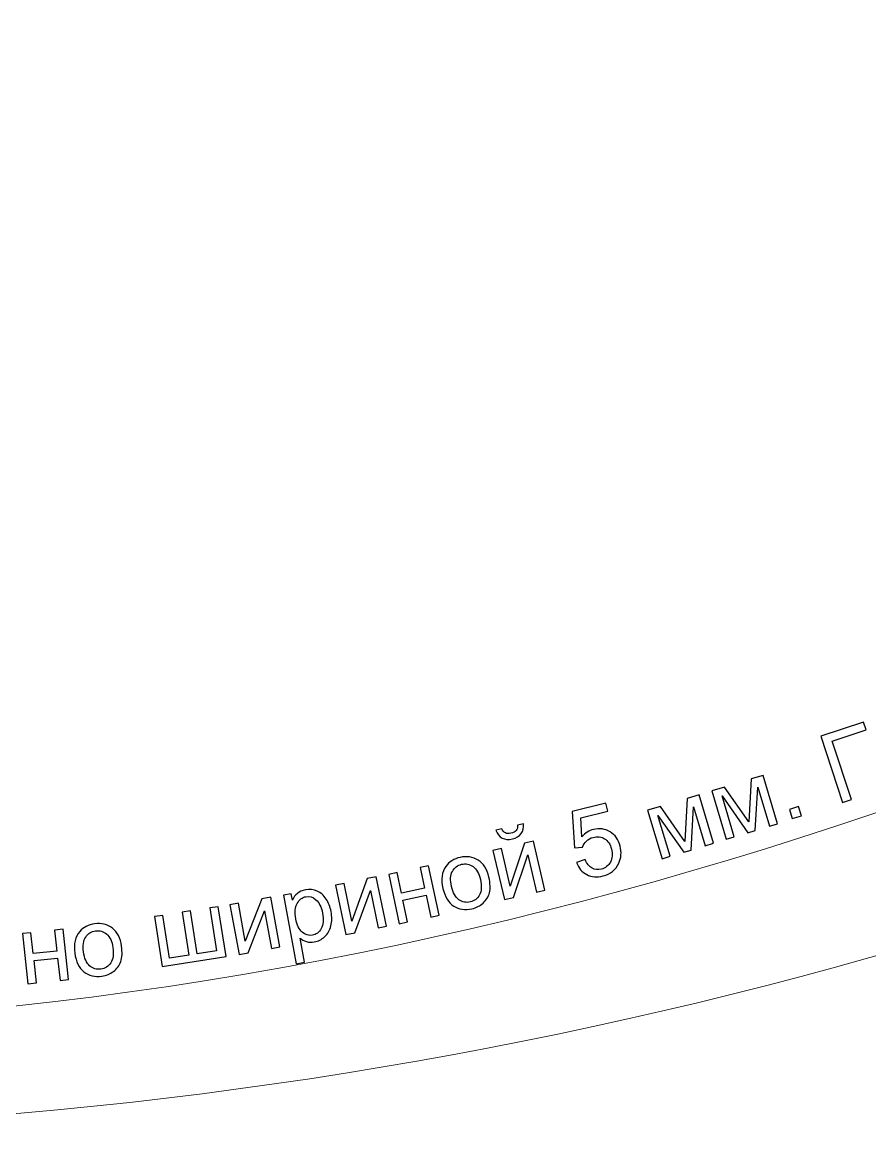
# Model space of a CAD drawing. Header units: millimetres. Extents: x -998 to 1016, y -1915 to 1914.
# Drawn here: x 229.8 to 303.4, y -1914.8 to -1818.5 of the extents above; entities that cross this region are included whole.
import ezdxf

# ---------------------------------------------------------------- set-up
doc = ezdxf.new("R2010")
doc.units = ezdxf.units.MM
doc.header["$MEASUREMENT"] = 0
doc.layers.add('layer 1', color=7, linetype='Continuous')

msp = doc.modelspace()

# ---------------------------------------------------------------- linework, layer by layer
at = {"layer": 'layer 1', "color": 2, "lineweight": 20}
msp.add_open_spline([(194.3957, -1114.8459), (124.2, -1114.8458), (58.2417, -1132.9496), (0.896, -1164.7091), (0.896, -1164.7091), (0.896, -1164.7091), (-12.0945, -1172.2086), (-12.0945, -1172.2086), (-12.0945, -1172.2086), (-125.2622, -1240.5539), (-201.8214, -1363.3757), (-205.4554, -1504.3458), (-205.4554, -1504.3458), (-205.4554, -1504.3458), (-170.9966, -1504.3458), (-170.9966, -1504.3458), (-170.9966, -1504.3458), (-170.9965, -1502.689), (-169.6534, -1501.3459), (-167.9964, -1501.3458), (-167.9964, -1501.3458), (-166.3398, -1501.3458), (-164.9752, -1502.6895), (-164.9966, -1504.3458), (-164.9966, -1504.3458), (-164.9966, -1504.3458), (-164.9967, -1504.3537), (-164.9967, -1504.3537), (-164.9967, -1504.3537), (-164.9967, -1504.3537), (-164.9967, -1525.3381), (-164.9967, -1525.3381), (-164.9967, -1525.3381), (-164.9967, -1525.3381), (-164.9966, -1525.3459), (-164.9966, -1525.3459), (-164.9966, -1525.3459), (-164.9752, -1527.0022), (-166.3398, -1528.3458), (-167.9966, -1528.3459), (-167.9966, -1528.3459), (-169.6534, -1528.3458), (-170.9965, -1527.0026), (-170.9965, -1525.3457), (-170.9965, -1525.3457), (-170.9965, -1525.3457), (-205.4554, -1525.3457), (-205.4554, -1525.3457), (-205.4554, -1525.3457), (-201.8212, -1666.315), (-125.2624, -1789.1349), (-12.0967, -1857.4819), (-12.0967, -1857.4819), (-12.0967, -1857.4819), (0.8935, -1864.9816), (0.8935, -1864.9816), (0.8935, -1864.9816), (58.2391, -1896.7429), (124.1991, -1914.8459), (194.3956, -1914.8459), (194.3956, -1914.8459), (263.5146, -1914.8459), (328.5246, -1897.2959), (385.2469, -1866.4366), (385.2469, -1866.4366), (385.2469, -1866.4366), (367.9563, -1836.489), (367.9563, -1836.489), (367.9563, -1836.489), (366.5217, -1837.3173), (364.6868, -1836.8255), (363.8584, -1835.3909), (363.8584, -1835.3909), (363.03, -1833.956), (363.5113, -1832.1024), (364.9564, -1831.2928), (364.9564, -1831.2928), (364.9564, -1831.2928), (364.9632, -1831.289), (364.9632, -1831.289), (364.9632, -1831.289), (364.9632, -1831.289), (383.1363, -1820.7968), (383.1363, -1820.7968), (383.1363, -1820.7968), (383.1363, -1820.7968), (383.143, -1820.7928), (383.143, -1820.7928), (383.143, -1820.7928), (384.5665, -1819.946), (386.4126, -1820.4561), (387.241, -1821.8909), (387.241, -1821.8909), (388.0694, -1823.3256), (387.5779, -1825.1605), (386.143, -1825.9889), (386.143, -1825.9889), (386.143, -1825.9889), (403.4201, -1855.9137), (403.4201, -1855.9137), (403.4201, -1855.9137), (515.9759, -1786.7795), (591.7027, -1663.5077), (594.3007, -1522.3458), (594.3007, -1522.3458), (594.3007, -1522.3458), (594.3007, -1507.3459), (594.3007, -1507.3459), (594.3007, -1507.3459), (591.7029, -1366.1862), (515.9772, -1242.9176), (403.4252, -1173.7812), (403.4252, -1173.7812), (403.4252, -1173.7812), (386.1526, -1203.6984), (386.1526, -1203.6984), (386.1526, -1203.6984), (387.5872, -1204.5268), (388.079, -1206.3617), (387.2506, -1207.7965), (387.2506, -1207.7965), (386.4221, -1209.2312), (384.5762, -1209.7413), (383.1525, -1208.8946), (383.1525, -1208.8946), (383.1525, -1208.8946), (383.1459, -1208.8906), (383.1459, -1208.8906), (383.1459, -1208.8906), (383.1459, -1208.8906), (364.9728, -1198.3983), (364.9728, -1198.3983), (364.9728, -1198.3983), (364.9728, -1198.3983), (364.9661, -1198.3945), (364.9661, -1198.3945), (364.9661, -1198.3945), (363.5207, -1197.5851), (363.0396, -1195.7313), (363.868, -1194.2965), (363.868, -1194.2965), (364.6963, -1192.8617), (366.531, -1192.37), (367.9659, -1193.1984), (367.9659, -1193.1984), (367.9659, -1193.1984), (385.2521, -1163.2578), (385.2521, -1163.2578), (385.2521, -1163.2578), (328.5313, -1132.3934), (263.5166, -1114.8459), (194.3957, -1114.8459)], degree=3, knots=[0, 0, 0, 0, 0.025641, 0.025641, 0.025641, 0.025641, 0.0512821, 0.0512821, 0.0512821, 0.0512821, 0.0769231, 0.0769231, 0.0769231, 0.0769231, 0.1025641, 0.1025641, 0.1025641, 0.1025641, 0.1282051, 0.1282051, 0.1282051, 0.1282051, 0.1538462, 0.1538462, 0.1538462, 0.1538462, 0.1794872, 0.1794872, 0.1794872, 0.1794872, 0.2051282, 0.2051282, 0.2051282, 0.2051282, 0.2307692, 0.2307692, 0.2307692, 0.2307692, 0.2564103, 0.2564103, 0.2564103, 0.2564103, 0.2820513, 0.2820513, 0.2820513, 0.2820513, 0.3076923, 0.3076923, 0.3076923, 0.3076923, 0.3333333, 0.3333333, 0.3333333, 0.3333333, 0.3589744, 0.3589744, 0.3589744, 0.3589744, 0.3846154, 0.3846154, 0.3846154, 0.3846154, 0.4102564, 0.4102564, 0.4102564, 0.4102564, 0.4358974, 0.4358974, 0.4358974, 0.4358974, 0.4615385, 0.4615385, 0.4615385, 0.4615385, 0.4871795, 0.4871795, 0.4871795, 0.4871795, 0.5128205, 0.5128205, 0.5128205, 0.5128205, 0.5384615, 0.5384615, 0.5384615, 0.5384615, 0.5641026, 0.5641026, 0.5641026, 0.5641026, 0.5897436, 0.5897436, 0.5897436, 0.5897436, 0.6153846, 0.6153846, 0.6153846, 0.6153846, 0.6410256, 0.6410256, 0.6410256, 0.6410256, 0.6666667, 0.6666667, 0.6666667, 0.6666667, 0.6923077, 0.6923077, 0.6923077, 0.6923077, 0.7179487, 0.7179487, 0.7179487, 0.7179487, 0.7435897, 0.7435897, 0.7435897, 0.7435897, 0.7692308, 0.7692308, 0.7692308, 0.7692308, 0.7948718, 0.7948718, 0.7948718, 0.7948718, 0.8205128, 0.8205128, 0.8205128, 0.8205128, 0.8461538, 0.8461538, 0.8461538, 0.8461538, 0.8717949, 0.8717949, 0.8717949, 0.8717949, 0.8974359, 0.8974359, 0.8974359, 0.8974359, 0.9230769, 0.9230769, 0.9230769, 0.9230769, 0.9487179, 0.9487179, 0.9487179, 0.9487179, 1, 1, 1, 1], dxfattribs=at)
at = {"layer": 'layer 1', "color": 250, "lineweight": 20}
msp.add_open_spline([(-196.2882, -1498.3028), (-196.2882, -1498.3028), (-196.1118, -1534.3457), (-196.1118, -1534.3457), (-196.1118, -1534.3457), (-189.6966, -1664.3935), (-119.0087, -1782.3638), (-7.5194, -1849.7323), (-7.5194, -1849.7323), (-7.5194, -1849.7323), (5.3237, -1857.1471), (5.3237, -1857.1471), (5.3237, -1857.1471), (63.3321, -1889.2601), (128.1011, -1905.8459), (194.3956, -1905.8459), (194.3956, -1905.8459), (269.9836, -1905.8459), (333.9758, -1880.035), (398.2295, -1843.2738)], degree=3, knots=[0, 0, 0, 0, 0.1666667, 0.1666667, 0.1666667, 0.1666667, 0.3333333, 0.3333333, 0.3333333, 0.3333333, 0.5, 0.5, 0.5, 0.5, 0.6666667, 0.6666667, 0.6666667, 0.6666667, 1, 1, 1, 1], dxfattribs=at)
at = {"layer": 'layer 1', "color": 250}
for points, knots in [([(299.166, -1880.5547), (299.166, -1880.5547), (302.8848, -1879.3285), (302.8848, -1879.3285), (302.8848, -1879.3285), (302.8848, -1879.3285), (303.1079, -1880.0072), (303.1079, -1880.0072), (303.1079, -1880.0072), (303.1079, -1880.0072), (300.1511, -1880.9826), (300.1511, -1880.9826), (300.1511, -1880.9826), (300.1511, -1880.9826), (301.8236, -1886.0546), (301.8236, -1886.0546), (301.8236, -1886.0546), (301.8236, -1886.0546), (301.0629, -1886.3067), (301.0629, -1886.3067), (301.0629, -1886.3067), (301.0629, -1886.3067), (299.166, -1880.5547), (299.166, -1880.5547)], [0, 0, 0, 0, 0.1428571, 0.1428571, 0.1428571, 0.1428571, 0.2857143, 0.2857143, 0.2857143, 0.2857143, 0.4285714, 0.4285714, 0.4285714, 0.4285714, 0.5714286, 0.5714286, 0.5714286, 0.5714286, 0.7142857, 0.7142857, 0.7142857, 0.7142857, 1, 1, 1, 1]), ([(289.6865, -1885.3077), (289.6865, -1885.3077), (290.7948, -1884.9754), (290.7948, -1884.9754), (290.7948, -1884.9754), (290.7948, -1884.9754), (292.9072, -1888.009), (292.9072, -1888.009), (292.9072, -1888.009), (292.9072, -1888.009), (293.1259, -1884.2756), (293.1259, -1884.2756), (293.1259, -1884.2756), (293.1259, -1884.2756), (294.151, -1883.9685), (294.151, -1883.9685), (294.151, -1883.9685), (294.151, -1883.9685), (295.4116, -1888.1732), (295.4116, -1888.1732), (295.4116, -1888.1732), (295.4116, -1888.1732), (294.6986, -1888.3864), (294.6986, -1888.3864), (294.6986, -1888.3864), (294.6986, -1888.3864), (293.6848, -1885.002), (293.6848, -1885.002), (293.6848, -1885.002), (293.6848, -1885.002), (293.4562, -1888.7594), (293.4562, -1888.7594), (293.4562, -1888.7594), (293.4562, -1888.7594), (292.8193, -1888.9501), (292.8193, -1888.9501), (292.8193, -1888.9501), (292.8193, -1888.9501), (290.5803, -1885.7553), (290.5803, -1885.7553), (290.5803, -1885.7553), (290.5803, -1885.7553), (291.6433, -1889.3034), (291.6433, -1889.3034), (291.6433, -1889.3034), (291.6433, -1889.3034), (290.9472, -1889.5111), (290.9472, -1889.5111), (290.9472, -1889.5111), (290.9472, -1889.5111), (289.6865, -1885.3077), (289.6865, -1885.3077)], [0, 0, 0, 0, 0.0714286, 0.0714286, 0.0714286, 0.0714286, 0.1428571, 0.1428571, 0.1428571, 0.1428571, 0.2142857, 0.2142857, 0.2142857, 0.2142857, 0.2857143, 0.2857143, 0.2857143, 0.2857143, 0.3571429, 0.3571429, 0.3571429, 0.3571429, 0.4285714, 0.4285714, 0.4285714, 0.4285714, 0.5, 0.5, 0.5, 0.5, 0.5714286, 0.5714286, 0.5714286, 0.5714286, 0.6428571, 0.6428571, 0.6428571, 0.6428571, 0.7142857, 0.7142857, 0.7142857, 0.7142857, 0.7857143, 0.7857143, 0.7857143, 0.7857143, 0.8571429, 0.8571429, 0.8571429, 0.8571429, 1, 1, 1, 1]), ([(284.1168, -1886.9991), (284.1168, -1886.9991), (285.2251, -1886.6668), (285.2251, -1886.6668), (285.2251, -1886.6668), (285.2251, -1886.6668), (287.3375, -1889.7004), (287.3375, -1889.7004), (287.3375, -1889.7004), (287.3375, -1889.7004), (287.5562, -1885.967), (287.5562, -1885.967), (287.5562, -1885.967), (287.5562, -1885.967), (288.5813, -1885.6599), (288.5813, -1885.6599), (288.5813, -1885.6599), (288.5813, -1885.6599), (289.8419, -1889.8646), (289.8419, -1889.8646), (289.8419, -1889.8646), (289.8419, -1889.8646), (289.1289, -1890.0778), (289.1289, -1890.0778), (289.1289, -1890.0778), (289.1289, -1890.0778), (288.1151, -1886.6934), (288.1151, -1886.6934), (288.1151, -1886.6934), (288.1151, -1886.6934), (287.8865, -1890.4508), (287.8865, -1890.4508), (287.8865, -1890.4508), (287.8865, -1890.4508), (287.2496, -1890.6415), (287.2496, -1890.6415), (287.2496, -1890.6415), (287.2496, -1890.6415), (285.0106, -1887.4467), (285.0106, -1887.4467), (285.0106, -1887.4467), (285.0106, -1887.4467), (286.0736, -1890.9948), (286.0736, -1890.9948), (286.0736, -1890.9948), (286.0736, -1890.9948), (285.3775, -1891.2025), (285.3775, -1891.2025), (285.3775, -1891.2025), (285.3775, -1891.2025), (284.1168, -1886.9991), (284.1168, -1886.9991)], [0, 0, 0, 0, 0.0714286, 0.0714286, 0.0714286, 0.0714286, 0.1428571, 0.1428571, 0.1428571, 0.1428571, 0.2142857, 0.2142857, 0.2142857, 0.2142857, 0.2857143, 0.2857143, 0.2857143, 0.2857143, 0.3571429, 0.3571429, 0.3571429, 0.3571429, 0.4285714, 0.4285714, 0.4285714, 0.4285714, 0.5, 0.5, 0.5, 0.5, 0.5714286, 0.5714286, 0.5714286, 0.5714286, 0.6428571, 0.6428571, 0.6428571, 0.6428571, 0.7142857, 0.7142857, 0.7142857, 0.7142857, 0.7857143, 0.7857143, 0.7857143, 0.7857143, 0.8571429, 0.8571429, 0.8571429, 0.8571429, 1, 1, 1, 1]), ([(277.943, -1891.542), (277.943, -1891.542), (278.6842, -1891.2873), (278.6842, -1891.2873), (278.6842, -1891.2873), (278.8342, -1891.6411), (279.0344, -1891.8851), (279.2847, -1892.0194), (279.2847, -1892.0194), (279.5364, -1892.1524), (279.8057, -1892.1824), (280.094, -1892.1095), (280.094, -1892.1095), (280.4418, -1892.0215), (280.7028, -1891.8173), (280.8757, -1891.4938), (280.8757, -1891.4938), (281.05, -1891.1718), (281.0822, -1890.7939), (280.9721, -1890.3612), (280.9721, -1890.3612), (280.869, -1889.9499), (280.6706, -1889.6551), (280.3797, -1889.4768), (280.3797, -1889.4768), (280.0888, -1889.297), (279.756, -1889.2554), (279.3829, -1889.3502), (279.3829, -1889.3502), (279.1496, -1889.408), (278.9542, -1889.5139), (278.7937, -1889.6667), (278.7937, -1889.6667), (278.6332, -1889.8194), (278.522, -1889.9936), (278.4572, -1890.1893), (278.4572, -1890.1893), (278.4572, -1890.1893), (277.7582, -1890.2721), (277.7582, -1890.2721), (277.7582, -1890.2721), (277.7582, -1890.2721), (277.5632, -1887.1127), (277.5632, -1887.1127), (277.5632, -1887.1127), (277.5632, -1887.1127), (280.4821, -1886.373), (280.4821, -1886.373), (280.4821, -1886.373), (280.4821, -1886.373), (280.6568, -1887.0627), (280.6568, -1887.0627), (280.6568, -1887.0627), (280.6568, -1887.0627), (278.3146, -1887.6554), (278.3146, -1887.6554), (278.3146, -1887.6554), (278.3146, -1887.6554), (278.398, -1889.314), (278.398, -1889.314), (278.398, -1889.314), (278.6882, -1888.9787), (279.0269, -1888.7622), (279.4128, -1888.6646), (279.4128, -1888.6646), (279.9259, -1888.5339), (280.4039, -1888.602), (280.8452, -1888.8688), (280.8452, -1888.8688), (281.2879, -1889.1343), (281.5801, -1889.5455), (281.7218, -1890.1038), (281.7218, -1890.1038), (281.8565, -1890.6353), (281.8179, -1891.1332), (281.606, -1891.5988), (281.606, -1891.5988), (281.3495, -1892.17), (280.8956, -1892.5368), (280.2454, -1892.7017), (280.2454, -1892.7017), (279.7111, -1892.8379), (279.2372, -1892.7981), (278.8237, -1892.5851), (278.8237, -1892.5851), (278.4103, -1892.372), (278.1162, -1892.0244), (277.943, -1891.542)], [0, 0, 0, 0, 0.0434783, 0.0434783, 0.0434783, 0.0434783, 0.0869565, 0.0869565, 0.0869565, 0.0869565, 0.1304348, 0.1304348, 0.1304348, 0.1304348, 0.173913, 0.173913, 0.173913, 0.173913, 0.2173913, 0.2173913, 0.2173913, 0.2173913, 0.2608696, 0.2608696, 0.2608696, 0.2608696, 0.3043478, 0.3043478, 0.3043478, 0.3043478, 0.3478261, 0.3478261, 0.3478261, 0.3478261, 0.3913043, 0.3913043, 0.3913043, 0.3913043, 0.4347826, 0.4347826, 0.4347826, 0.4347826, 0.4782609, 0.4782609, 0.4782609, 0.4782609, 0.5217391, 0.5217391, 0.5217391, 0.5217391, 0.5652174, 0.5652174, 0.5652174, 0.5652174, 0.6086957, 0.6086957, 0.6086957, 0.6086957, 0.6521739, 0.6521739, 0.6521739, 0.6521739, 0.6956522, 0.6956522, 0.6956522, 0.6956522, 0.7391304, 0.7391304, 0.7391304, 0.7391304, 0.7826087, 0.7826087, 0.7826087, 0.7826087, 0.826087, 0.826087, 0.826087, 0.826087, 0.8695652, 0.8695652, 0.8695652, 0.8695652, 0.9130435, 0.9130435, 0.9130435, 0.9130435, 1, 1, 1, 1]), ([(296.6854, -1887.7233), (296.6854, -1887.7233), (296.431, -1886.9163), (296.431, -1886.9163), (296.431, -1886.9163), (296.431, -1886.9163), (297.2395, -1886.662), (297.2395, -1886.662), (297.2395, -1886.662), (297.2395, -1886.662), (297.4938, -1887.4703), (297.4938, -1887.4703), (297.4938, -1887.4703), (297.4938, -1887.4703), (296.6854, -1887.7233), (296.6854, -1887.7233)], [0, 0, 0, 0, 0.2, 0.2, 0.2, 0.2, 0.4, 0.4, 0.4, 0.4, 0.6, 0.6, 0.6, 0.6, 1, 1, 1, 1]), ([(272.8192, -1888.2832), (272.8192, -1888.2832), (273.314, -1888.1686), (273.314, -1888.1686), (273.314, -1888.1686), (273.3523, -1888.5132), (273.2879, -1888.7992), (273.1252, -1889.0265), (273.1252, -1889.0265), (272.9612, -1889.2538), (272.7087, -1889.407), (272.368, -1889.4861), (272.368, -1889.4861), (272.0245, -1889.5667), (271.7297, -1889.5403), (271.4824, -1889.41), (271.4824, -1889.41), (271.2365, -1889.2783), (271.0534, -1889.0482), (270.9347, -1888.7198), (270.9347, -1888.7198), (270.9347, -1888.7198), (271.4296, -1888.6052), (271.4296, -1888.6052), (271.4296, -1888.6052), (271.51, -1888.7794), (271.6163, -1888.8974), (271.7485, -1888.962), (271.7485, -1888.962), (271.8806, -1889.0265), (272.04, -1889.0363), (272.228, -1888.9926), (272.228, -1888.9926), (272.4457, -1888.9421), (272.6001, -1888.8615), (272.6914, -1888.7479), (272.6914, -1888.7479), (272.7826, -1888.6343), (272.8247, -1888.4795), (272.8192, -1888.2832)], [0, 0, 0, 0, 0.0909091, 0.0909091, 0.0909091, 0.0909091, 0.1818182, 0.1818182, 0.1818182, 0.1818182, 0.2727273, 0.2727273, 0.2727273, 0.2727273, 0.3636364, 0.3636364, 0.3636364, 0.3636364, 0.4545455, 0.4545455, 0.4545455, 0.4545455, 0.5454545, 0.5454545, 0.5454545, 0.5454545, 0.6363636, 0.6363636, 0.6363636, 0.6363636, 0.7272727, 0.7272727, 0.7272727, 0.7272727, 0.8181818, 0.8181818, 0.8181818, 0.8181818, 1, 1, 1, 1]), ([(270.6752, -1890.4846), (270.6752, -1890.4846), (271.4004, -1890.3168), (271.4004, -1890.3168), (271.4004, -1890.3168), (271.4004, -1890.3168), (272.1564, -1893.5782), (272.1564, -1893.5782), (272.1564, -1893.5782), (272.1564, -1893.5782), (273.4093, -1889.8515), (273.4093, -1889.8515), (273.4093, -1889.8515), (273.4093, -1889.8515), (274.1898, -1889.6714), (274.1898, -1889.6714), (274.1898, -1889.6714), (274.1898, -1889.6714), (275.1804, -1893.9466), (275.1804, -1893.9466), (275.1804, -1893.9466), (275.1804, -1893.9466), (274.4565, -1894.1144), (274.4565, -1894.1144), (274.4565, -1894.1144), (274.4565, -1894.1144), (273.7061, -1890.8727), (273.7061, -1890.8727), (273.7061, -1890.8727), (273.7061, -1890.8727), (272.4476, -1894.5797), (272.4476, -1894.5797), (272.4476, -1894.5797), (272.4476, -1894.5797), (271.6658, -1894.7611), (271.6658, -1894.7611), (271.6658, -1894.7611), (271.6658, -1894.7611), (270.6752, -1890.4846), (270.6752, -1890.4846)], [0, 0, 0, 0, 0.0909091, 0.0909091, 0.0909091, 0.0909091, 0.1818182, 0.1818182, 0.1818182, 0.1818182, 0.2727273, 0.2727273, 0.2727273, 0.2727273, 0.3636364, 0.3636364, 0.3636364, 0.3636364, 0.4545455, 0.4545455, 0.4545455, 0.4545455, 0.5454545, 0.5454545, 0.5454545, 0.5454545, 0.6363636, 0.6363636, 0.6363636, 0.6363636, 0.7272727, 0.7272727, 0.7272727, 0.7272727, 0.8181818, 0.8181818, 0.8181818, 0.8181818, 1, 1, 1, 1]), ([(266.3239, -1893.788), (266.1397, -1892.9964), (266.2238, -1892.3591), (266.5762, -1891.8765), (266.5762, -1891.8765), (266.8701, -1891.4738), (267.2814, -1891.2118), (267.8101, -1891.089), (267.8101, -1891.089), (268.3982, -1890.9539), (268.924, -1891.0343), (269.3859, -1891.333), (269.3859, -1891.333), (269.8477, -1891.6315), (270.1572, -1892.1208), (270.3155, -1892.7994), (270.3155, -1892.7994), (270.4424, -1893.3507), (270.46, -1893.8025), (270.3682, -1894.156), (270.3682, -1894.156), (270.2766, -1894.5094), (270.0936, -1894.8099), (269.8178, -1895.0576), (269.8178, -1895.0576), (269.5434, -1895.3051), (269.219, -1895.472), (268.8458, -1895.5579), (268.8458, -1895.5579), (268.2478, -1895.697), (267.7193, -1895.6167), (267.2615, -1895.3195), (267.2615, -1895.3195), (266.8039, -1895.021), (266.4904, -1894.5104), (266.3239, -1893.788)], [0, 0, 0, 0, 0.1, 0.1, 0.1, 0.1, 0.2, 0.2, 0.2, 0.2, 0.3, 0.3, 0.3, 0.3, 0.4, 0.4, 0.4, 0.4, 0.5, 0.5, 0.5, 0.5, 0.6, 0.6, 0.6, 0.6, 0.7, 0.7, 0.7, 0.7, 0.8, 0.8, 0.8, 0.8, 1, 1, 1, 1]), ([(267.0676, -1893.6162), (267.1945, -1894.1633), (267.4102, -1894.546), (267.7119, -1894.7629), (267.7119, -1894.7629), (268.0136, -1894.9797), (268.3461, -1895.0459), (268.708, -1894.9627), (268.708, -1894.9627), (269.0671, -1894.8795), (269.3354, -1894.6727), (269.5102, -1894.3439), (269.5102, -1894.3439), (269.6864, -1894.0151), (269.7083, -1893.5694), (269.5786, -1893.0094), (269.5786, -1893.0094), (269.4559, -1892.4807), (269.2428, -1892.1079), (268.9398, -1891.891), (268.9398, -1891.891), (268.6367, -1891.6741), (268.307, -1891.6066), (267.9493, -1891.6899), (267.9493, -1891.6899), (267.5874, -1891.773), (267.3176, -1891.9783), (267.1415, -1892.3057), (267.1415, -1892.3057), (266.9654, -1892.6317), (266.9407, -1893.069), (267.0676, -1893.6162)], [0, 0, 0, 0, 0.1111111, 0.1111111, 0.1111111, 0.1111111, 0.2222222, 0.2222222, 0.2222222, 0.2222222, 0.3333333, 0.3333333, 0.3333333, 0.3333333, 0.4444444, 0.4444444, 0.4444444, 0.4444444, 0.5555556, 0.5555556, 0.5555556, 0.5555556, 0.6666667, 0.6666667, 0.6666667, 0.6666667, 0.7777778, 0.7777778, 0.7777778, 0.7777778, 1, 1, 1, 1]), ([(261.6084, -1892.565), (261.6084, -1892.565), (262.3349, -1892.4098), (262.3349, -1892.4098), (262.3349, -1892.4098), (262.3349, -1892.4098), (262.7174, -1894.1965), (262.7174, -1894.1965), (262.7174, -1894.1965), (262.7174, -1894.1965), (264.7331, -1893.7663), (264.7331, -1893.7663), (264.7331, -1893.7663), (264.7331, -1893.7663), (264.352, -1891.9797), (264.352, -1891.9797), (264.352, -1891.9797), (264.352, -1891.9797), (265.0799, -1891.8245), (265.0799, -1891.8245), (265.0799, -1891.8245), (265.0799, -1891.8245), (265.996, -1896.1159), (265.996, -1896.1159), (265.996, -1896.1159), (265.996, -1896.1159), (265.2681, -1896.2712), (265.2681, -1896.2712), (265.2681, -1896.2712), (265.2681, -1896.2712), (264.8625, -1894.3685), (264.8625, -1894.3685), (264.8625, -1894.3685), (264.8625, -1894.3685), (262.8454, -1894.7987), (262.8454, -1894.7987), (262.8454, -1894.7987), (262.8454, -1894.7987), (263.2524, -1896.7027), (263.2524, -1896.7027), (263.2524, -1896.7027), (263.2524, -1896.7027), (262.5245, -1896.8578), (262.5245, -1896.8578), (262.5245, -1896.8578), (262.5245, -1896.8578), (261.6084, -1892.565), (261.6084, -1892.565)], [0, 0, 0, 0, 0.0769231, 0.0769231, 0.0769231, 0.0769231, 0.1538462, 0.1538462, 0.1538462, 0.1538462, 0.2307692, 0.2307692, 0.2307692, 0.2307692, 0.3076923, 0.3076923, 0.3076923, 0.3076923, 0.3846154, 0.3846154, 0.3846154, 0.3846154, 0.4615385, 0.4615385, 0.4615385, 0.4615385, 0.5384615, 0.5384615, 0.5384615, 0.5384615, 0.6153846, 0.6153846, 0.6153846, 0.6153846, 0.6923077, 0.6923077, 0.6923077, 0.6923077, 0.7692308, 0.7692308, 0.7692308, 0.7692308, 0.8461538, 0.8461538, 0.8461538, 0.8461538, 1, 1, 1, 1]), ([(256.9966, -1893.4945), (256.9966, -1893.4945), (257.7265, -1893.3445), (257.7265, -1893.3445), (257.7265, -1893.3445), (257.7265, -1893.3445), (258.4035, -1896.6254), (258.4035, -1896.6254), (258.4035, -1896.6254), (258.4035, -1896.6254), (259.7475, -1892.9267), (259.7475, -1892.9267), (259.7475, -1892.9267), (259.7475, -1892.9267), (260.5325, -1892.7652), (260.5325, -1892.7652), (260.5325, -1892.7652), (260.5325, -1892.7652), (261.4205, -1897.0663), (261.4205, -1897.0663), (261.4205, -1897.0663), (261.4205, -1897.0663), (260.6918, -1897.2163), (260.6918, -1897.2163), (260.6918, -1897.2163), (260.6918, -1897.2163), (260.0179, -1893.9566), (260.0179, -1893.9566), (260.0179, -1893.9566), (260.0179, -1893.9566), (258.6709, -1897.6341), (258.6709, -1897.6341), (258.6709, -1897.6341), (258.6709, -1897.6341), (257.8845, -1897.7956), (257.8845, -1897.7956), (257.8845, -1897.7956), (257.8845, -1897.7956), (256.9966, -1893.4945), (256.9966, -1893.4945)], [0, 0, 0, 0, 0.0909091, 0.0909091, 0.0909091, 0.0909091, 0.1818182, 0.1818182, 0.1818182, 0.1818182, 0.2727273, 0.2727273, 0.2727273, 0.2727273, 0.3636364, 0.3636364, 0.3636364, 0.3636364, 0.4545455, 0.4545455, 0.4545455, 0.4545455, 0.5454545, 0.5454545, 0.5454545, 0.5454545, 0.6363636, 0.6363636, 0.6363636, 0.6363636, 0.7272727, 0.7272727, 0.7272727, 0.7272727, 0.8181818, 0.8181818, 0.8181818, 0.8181818, 1, 1, 1, 1]), ([(247.8109, -1895.2035), (247.8109, -1895.2035), (248.5429, -1895.0697), (248.5429, -1895.0697), (248.5429, -1895.0697), (248.5429, -1895.0697), (249.1476, -1898.3624), (249.1476, -1898.3624), (249.1476, -1898.3624), (249.1476, -1898.3624), (250.5721, -1894.6967), (250.5721, -1894.6967), (250.5721, -1894.6967), (250.5721, -1894.6967), (251.3604, -1894.5528), (251.3604, -1894.5528), (251.3604, -1894.5528), (251.3604, -1894.5528), (252.1537, -1898.8693), (252.1537, -1898.8693), (252.1537, -1898.8693), (252.1537, -1898.8693), (251.4218, -1899.0046), (251.4218, -1899.0046), (251.4218, -1899.0046), (251.4218, -1899.0046), (250.82, -1895.7316), (250.82, -1895.7316), (250.82, -1895.7316), (250.82, -1895.7316), (249.3925, -1899.3762), (249.3925, -1899.3762), (249.3925, -1899.3762), (249.3925, -1899.3762), (248.6042, -1899.5215), (248.6042, -1899.5215), (248.6042, -1899.5215), (248.6042, -1899.5215), (247.8109, -1895.2035), (247.8109, -1895.2035)], [0, 0, 0, 0, 0.0909091, 0.0909091, 0.0909091, 0.0909091, 0.1818182, 0.1818182, 0.1818182, 0.1818182, 0.2727273, 0.2727273, 0.2727273, 0.2727273, 0.3636364, 0.3636364, 0.3636364, 0.3636364, 0.4545455, 0.4545455, 0.4545455, 0.4545455, 0.5454545, 0.5454545, 0.5454545, 0.5454545, 0.6363636, 0.6363636, 0.6363636, 0.6363636, 0.7272727, 0.7272727, 0.7272727, 0.7272727, 0.8181818, 0.8181818, 0.8181818, 0.8181818, 1, 1, 1, 1]), ([(253.5633, -1900.3372), (253.5633, -1900.3372), (252.4662, -1894.3651), (252.4662, -1894.3651), (252.4662, -1894.3651), (252.4662, -1894.3651), (253.1333, -1894.2428), (253.1333, -1894.2428), (253.1333, -1894.2428), (253.1333, -1894.2428), (253.2369, -1894.804), (253.2369, -1894.804), (253.2369, -1894.804), (253.3532, -1894.5552), (253.5006, -1894.3586), (253.6779, -1894.2125), (253.6779, -1894.2125), (253.8565, -1894.0666), (254.0862, -1893.9669), (254.3682, -1893.9151), (254.3682, -1893.9151), (254.7363, -1893.8475), (255.0793, -1893.8828), (255.3959, -1894.0214), (255.3959, -1894.0214), (255.7125, -1894.1586), (255.9743, -1894.3876), (256.1816, -1894.7072), (256.1816, -1894.7072), (256.3887, -1895.0253), (256.5298, -1895.3917), (256.6061, -1895.8035), (256.6061, -1895.8035), (256.6867, -1896.2449), (256.6812, -1896.6569), (256.5866, -1897.0398), (256.5866, -1897.0398), (256.4935, -1897.4224), (256.3126, -1897.7364), (256.0454, -1897.9801), (256.0454, -1897.9801), (255.7782, -1898.2238), (255.4767, -1898.3773), (255.144, -1898.4378), (255.144, -1898.4378), (254.8999, -1898.4824), (254.6713, -1898.4719), (254.4594, -1898.4036), (254.4594, -1898.4036), (254.2461, -1898.3366), (254.0622, -1898.2357), (253.9094, -1898.1008), (253.9094, -1898.1008), (253.9094, -1898.1008), (254.2953, -1900.2034), (254.2953, -1900.2034), (254.2953, -1900.2034), (254.2953, -1900.2034), (253.5633, -1900.3372), (253.5633, -1900.3372)], [0, 0, 0, 0, 0.0625, 0.0625, 0.0625, 0.0625, 0.125, 0.125, 0.125, 0.125, 0.1875, 0.1875, 0.1875, 0.1875, 0.25, 0.25, 0.25, 0.25, 0.3125, 0.3125, 0.3125, 0.3125, 0.375, 0.375, 0.375, 0.375, 0.4375, 0.4375, 0.4375, 0.4375, 0.5, 0.5, 0.5, 0.5, 0.5625, 0.5625, 0.5625, 0.5625, 0.625, 0.625, 0.625, 0.625, 0.6875, 0.6875, 0.6875, 0.6875, 0.75, 0.75, 0.75, 0.75, 0.8125, 0.8125, 0.8125, 0.8125, 0.875, 0.875, 0.875, 0.875, 1, 1, 1, 1]), ([(253.5308, -1896.4272), (253.633, -1896.9828), (253.8206, -1897.373), (254.0938, -1897.5963), (254.0938, -1897.5963), (254.3684, -1897.8211), (254.6651, -1897.9033), (254.9851, -1897.8457), (254.9851, -1897.8457), (255.3094, -1897.7852), (255.5628, -1897.5966), (255.7437, -1897.2784), (255.7437, -1897.2784), (255.9259, -1896.9617), (255.9624, -1896.5143), (255.8572, -1895.9361), (255.8572, -1895.9361), (255.755, -1895.3861), (255.5674, -1894.9958), (255.29, -1894.7626), (255.29, -1894.7626), (255.0139, -1894.5308), (254.7187, -1894.4444), (254.4043, -1894.502), (254.4043, -1894.502), (254.0926, -1894.5582), (253.8436, -1894.7553), (253.6571, -1895.0903), (253.6571, -1895.0903), (253.4707, -1895.4255), (253.4285, -1895.8715), (253.5308, -1896.4272)], [0, 0, 0, 0, 0.1111111, 0.1111111, 0.1111111, 0.1111111, 0.2222222, 0.2222222, 0.2222222, 0.2222222, 0.3333333, 0.3333333, 0.3333333, 0.3333333, 0.4444444, 0.4444444, 0.4444444, 0.4444444, 0.5555556, 0.5555556, 0.5555556, 0.5555556, 0.6666667, 0.6666667, 0.6666667, 0.6666667, 0.7777778, 0.7777778, 0.7777778, 0.7777778, 1, 1, 1, 1]), ([(241.243, -1896.2385), (241.243, -1896.2385), (241.9782, -1896.1244), (241.9782, -1896.1244), (241.9782, -1896.1244), (241.9782, -1896.1244), (242.5613, -1899.8528), (242.5613, -1899.8528), (242.5613, -1899.8528), (242.5613, -1899.8528), (244.2349, -1899.5909), (244.2349, -1899.5909), (244.2349, -1899.5909), (244.2349, -1899.5909), (243.6533, -1895.8625), (243.6533, -1895.8625), (243.6533, -1895.8625), (243.6533, -1895.8625), (244.3886, -1895.747), (244.3886, -1895.747), (244.3886, -1895.747), (244.3886, -1895.747), (244.9701, -1899.4768), (244.9701, -1899.4768), (244.9701, -1899.4768), (244.9701, -1899.4768), (246.6495, -1899.2134), (246.6495, -1899.2134), (246.6495, -1899.2134), (246.6495, -1899.2134), (246.0665, -1895.4851), (246.0665, -1895.4851), (246.0665, -1895.4851), (246.0665, -1895.4851), (246.7974, -1895.371), (246.7974, -1895.371), (246.7974, -1895.371), (246.7974, -1895.371), (247.4762, -1899.709), (247.4762, -1899.709), (247.4762, -1899.709), (247.4762, -1899.709), (241.9204, -1900.5765), (241.9204, -1900.5765), (241.9204, -1900.5765), (241.9204, -1900.5765), (241.243, -1896.2385), (241.243, -1896.2385)], [0, 0, 0, 0, 0.0769231, 0.0769231, 0.0769231, 0.0769231, 0.1538462, 0.1538462, 0.1538462, 0.1538462, 0.2307692, 0.2307692, 0.2307692, 0.2307692, 0.3076923, 0.3076923, 0.3076923, 0.3076923, 0.3846154, 0.3846154, 0.3846154, 0.3846154, 0.4615385, 0.4615385, 0.4615385, 0.4615385, 0.5384615, 0.5384615, 0.5384615, 0.5384615, 0.6153846, 0.6153846, 0.6153846, 0.6153846, 0.6923077, 0.6923077, 0.6923077, 0.6923077, 0.7692308, 0.7692308, 0.7692308, 0.7692308, 0.8461538, 0.8461538, 0.8461538, 0.8461538, 1, 1, 1, 1]), ([(229.7815, -1897.7159), (229.7815, -1897.7159), (230.5214, -1897.6341), (230.5214, -1897.6341), (230.5214, -1897.6341), (230.5214, -1897.6341), (230.7209, -1899.45), (230.7209, -1899.45), (230.7209, -1899.45), (230.7209, -1899.45), (232.7698, -1899.2252), (232.7698, -1899.2252), (232.7698, -1899.2252), (232.7698, -1899.2252), (232.5703, -1897.4093), (232.5703, -1897.4093), (232.5703, -1897.4093), (232.5703, -1897.4093), (233.3102, -1897.3275), (233.3102, -1897.3275), (233.3102, -1897.3275), (233.3102, -1897.3275), (233.7895, -1901.6909), (233.7895, -1901.6909), (233.7895, -1901.6909), (233.7895, -1901.6909), (233.0496, -1901.7725), (233.0496, -1901.7725), (233.0496, -1901.7725), (233.0496, -1901.7725), (232.8367, -1899.8366), (232.8367, -1899.8366), (232.8367, -1899.8366), (232.8367, -1899.8366), (230.7879, -1900.0615), (230.7879, -1900.0615), (230.7879, -1900.0615), (230.7879, -1900.0615), (230.9993, -1901.9974), (230.9993, -1901.9974), (230.9993, -1901.9974), (230.9993, -1901.9974), (230.2607, -1902.0777), (230.2607, -1902.0777), (230.2607, -1902.0777), (230.2607, -1902.0777), (229.7815, -1897.7159), (229.7815, -1897.7159)], [0, 0, 0, 0, 0.0769231, 0.0769231, 0.0769231, 0.0769231, 0.1538462, 0.1538462, 0.1538462, 0.1538462, 0.2307692, 0.2307692, 0.2307692, 0.2307692, 0.3076923, 0.3076923, 0.3076923, 0.3076923, 0.3846154, 0.3846154, 0.3846154, 0.3846154, 0.4615385, 0.4615385, 0.4615385, 0.4615385, 0.5384615, 0.5384615, 0.5384615, 0.5384615, 0.6153846, 0.6153846, 0.6153846, 0.6153846, 0.6923077, 0.6923077, 0.6923077, 0.6923077, 0.7692308, 0.7692308, 0.7692308, 0.7692308, 0.8461538, 0.8461538, 0.8461538, 0.8461538, 1, 1, 1, 1]), ([(234.3291, -1899.4106), (234.2174, -1898.606), (234.3595, -1897.9797), (234.7538, -1897.5302), (234.7538, -1897.5302), (235.0845, -1897.1567), (235.518, -1896.9329), (236.0559, -1896.859), (236.0559, -1896.859), (236.6528, -1896.778), (237.1677, -1896.9058), (237.6019, -1897.2465), (237.6019, -1897.2465), (238.0345, -1897.5858), (238.2991, -1898.0998), (238.3926, -1898.7914), (238.3926, -1898.7914), (238.4694, -1899.3503), (238.4461, -1899.8019), (238.3228, -1900.146), (238.3228, -1900.146), (238.1982, -1900.4887), (237.989, -1900.772), (237.6923, -1900.9931), (237.6923, -1900.9931), (237.3956, -1901.2143), (237.0582, -1901.3521), (236.6785, -1901.4037), (236.6785, -1901.4037), (236.0702, -1901.4875), (235.5511, -1901.3597), (235.1226, -1901.0203), (235.1226, -1901.0203), (234.6942, -1900.6825), (234.4296, -1900.1458), (234.3291, -1899.4106)], [0, 0, 0, 0, 0.1, 0.1, 0.1, 0.1, 0.2, 0.2, 0.2, 0.2, 0.3, 0.3, 0.3, 0.3, 0.4, 0.4, 0.4, 0.4, 0.5, 0.5, 0.5, 0.5, 0.6, 0.6, 0.6, 0.6, 0.7, 0.7, 0.7, 0.7, 0.8, 0.8, 0.8, 0.8, 1, 1, 1, 1]), ([(235.0856, -1899.3072), (235.1624, -1899.8633), (235.341, -1900.2644), (235.6215, -1900.5075), (235.6215, -1900.5075), (235.9033, -1900.752), (236.2277, -1900.8484), (236.5961, -1900.7982), (236.5961, -1900.7982), (236.9617, -1900.7479), (237.247, -1900.5664), (237.4506, -1900.2548), (237.4506, -1900.2548), (237.6558, -1899.9432), (237.7199, -1899.5016), (237.6403, -1898.9314), (237.6403, -1898.9314), (237.5677, -1898.3937), (237.3891, -1898.004), (237.1072, -1897.7594), (237.1072, -1897.7594), (236.8239, -1897.5163), (236.5024, -1897.4198), (236.1396, -1897.4701), (236.1396, -1897.4701), (235.7713, -1897.5204), (235.4845, -1897.7006), (235.2794, -1898.0093), (235.2794, -1898.0093), (235.0744, -1898.318), (235.0088, -1898.7511), (235.0856, -1899.3072)], [0, 0, 0, 0, 0.1111111, 0.1111111, 0.1111111, 0.1111111, 0.2222222, 0.2222222, 0.2222222, 0.2222222, 0.3333333, 0.3333333, 0.3333333, 0.3333333, 0.4444444, 0.4444444, 0.4444444, 0.4444444, 0.5555556, 0.5555556, 0.5555556, 0.5555556, 0.6666667, 0.6666667, 0.6666667, 0.6666667, 0.7777778, 0.7777778, 0.7777778, 0.7777778, 1, 1, 1, 1])]:
    msp.add_open_spline(points, degree=3, knots=knots, dxfattribs=at)

doc.saveas('drawing.dxf')
